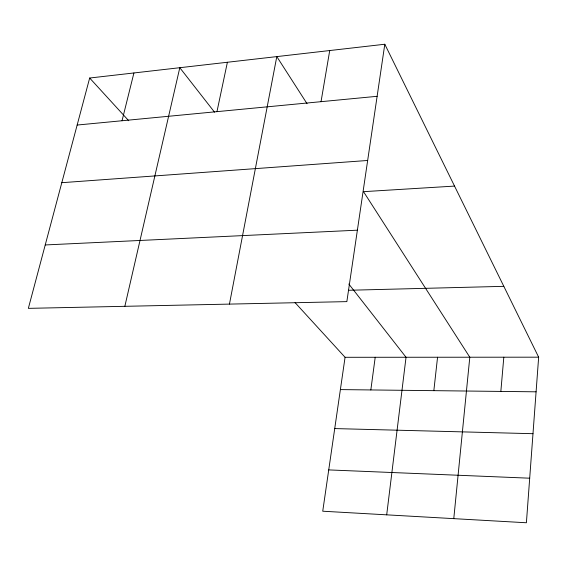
<?xml version="1.0" encoding="UTF-8"?>
<svg xmlns="http://www.w3.org/2000/svg" width="567" height="567" viewBox="0 0 567 567"><rect width="100%" height="100%" fill="white"/><g stroke="black" fill="none" stroke-linecap="round" stroke-linejoin="round"><path stroke-width="0.85" d="M384.802 44.24L346.848 301.623L28.35 308.356L89.671 78.026L384.802 44.24L538.65 357.182L526.396 522.76L322.736 511.214L345.069 357.295L295.067 302.615M500.845 391.421L503.815 357.196M453.777 518.642L469.802 357.217L363.518 191.667L454.543 186.089M433.84 390.663L437.554 357.238M386.694 514.843L406.036 357.26L348.804 284.01M370.832 389.947L375.212 357.274M321.035 101.677L329.725 50.541M229.451 304.103L276.802 56.601L307.052 103.711M216.963 111.649L227.395 62.257M124.846 306.315L179.803 67.707L214.532 112.167M122.04 120.743L133.925 72.959M77.155 125.045L377.126 96.305M61.803 182.694L367.664 160.475M45.232 244.951L357.38 230.181M348.4 290.276L503.822 286.342M345.069 357.295L538.65 357.182M340.384 389.6L536.084 391.818M334.728 428.581L532.987 433.698M328.732 469.908L529.691 478.201M89.671 78.026L128.716 120.721"/></g></svg>
